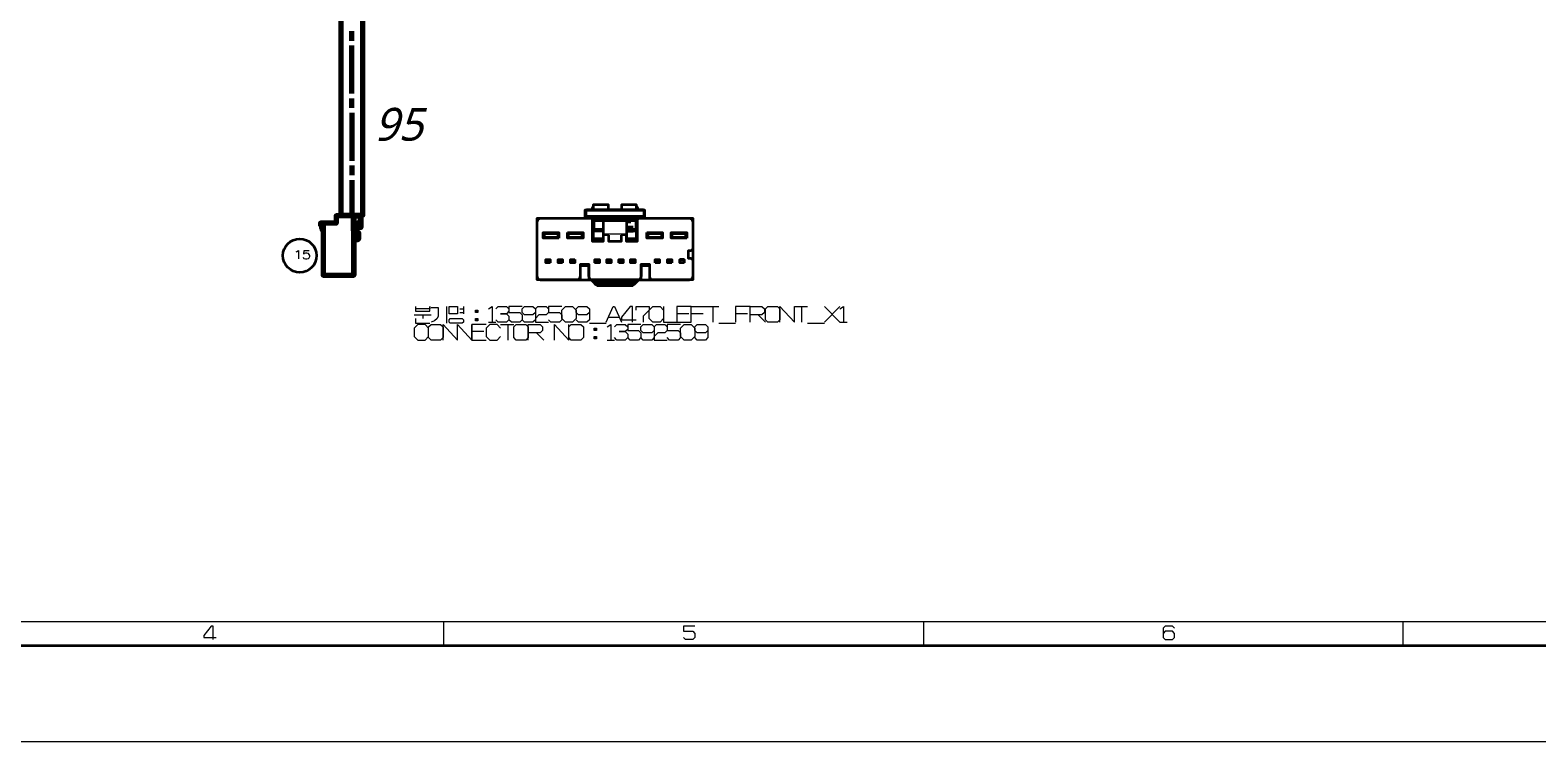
# Model space of a CAD drawing. Header units: millimetres. Extents: x 0 to 174, y 0 to 33.
# Drawn here: x 13.14 to 25.51, y 0 to 5.84 of the extents above; entities that cross this region are included whole.
import ezdxf

# ---------------------------------------------------------------- set-up
doc = ezdxf.new("R2010")
doc.units = ezdxf.units.MM
doc.layers.add('PDF_Geomertry', color=7, linetype='Continuous', true_color=0x405f80)
doc.layers.add('PDF_Text', color=7, linetype='Continuous')
doc.styles.add('PDF Lucida Handwriting Italic', font='')
doc.styles.get('PDF Lucida Handwriting Italic').set_extended_font_data('Lucida Handwriting', italic=True)

# ---------------------------------------------------------------- blocks, each defined once
blk = doc.blocks.new('SYM_13592509_009')
at = {"layer": 'PDF_Geomertry', "color": 7, "lineweight": 35}
for points in [[(0.251, 0.217), (0.251, 0.286), (0.242, 0.286), (0.242, 0.235), (-0.231, 0.235), (-0.231, 0.286), (-0.241, 0.286), (-0.241, 0.217)], [(-0.231, 0.286), (0.242, 0.286)], [(-0.226, 0.286), (-0.226, 0.292), (0.005, 0.292), (0.237, 0.292), (0.237, 0.286)], [(-0.173, 0.318), (-0.179, 0.311), (-0.182, 0.302), (-0.182, 0.302), (-0.182, 0.292)], [(-0.18, 0.302), (-0.179, 0.306), (-0.173, 0.314)], [(-0.175, 0.292), (-0.173, 0.293)], [(-0.047, 0.292), (-0.047, 0.329), (-0.173, 0.329), (-0.173, 0.292)], [(0.183, 0.292), (0.183, 0.329), (0.058, 0.329), (0.058, 0.292)], [(0.192, 0.302), (0.19, 0.311), (0.184, 0.318), (0.183, 0.318)], [(0.191, 0.302), (0.19, 0.306), (0.183, 0.314)], [(0.185, 0.292), (0.183, 0.293)], [(0.192, 0.292), (0.192, 0.302)], [(-0.091, 0.201), (-0.091, 0.089), (-0.091, 0.032), (-0.177, 0.032), (-0.177, 0.217), (-0.636, 0.217), (-0.636, -0.284), (-0.277, -0.284), (-0.277, -0.158), (-0.21, -0.158), (-0.21, -0.284), (0.221, -0.284), (0.221, -0.158), (0.288, -0.158), (0.288, -0.284), (0.647, -0.284), (0.647, 0.217), (0.187, 0.217), (0.187, 0.032), (0.102, 0.032), (0.102, 0.089), (0.102, 0.201), (0.176, 0.201), (0.176, 0.128), (0.102, 0.127)], [(-0.091, 0.081), (-0.091, 0.028), (-0.178, 0.028), (-0.178, 0.205), (-0.181, 0.214), (-0.19, 0.217), (-0.604, 0.217), (-0.614, 0.216), (-0.623, 0.211), (-0.63, 0.205), (-0.634, 0.196), (-0.636, 0.186), (-0.636, 0.186), (-0.636, -0.253), (-0.634, -0.263), (-0.63, -0.272), (-0.623, -0.279), (-0.615, -0.283), (-0.605, -0.285), (-0.604, -0.285), (-0.31, -0.285), (-0.3, -0.283), (-0.291, -0.279), (-0.284, -0.272), (-0.28, -0.264), (-0.278, -0.254), (-0.278, -0.253), (-0.278, -0.177), (-0.276, -0.171), (-0.268, -0.167), (-0.221, -0.167), (-0.215, -0.169), (-0.211, -0.177), (-0.211, -0.253), (-0.21, -0.263), (-0.205, -0.272), (-0.199, -0.279), (-0.19, -0.283), (-0.18, -0.285), (-0.18, -0.285), (0.19, -0.285), (0.2, -0.283), (0.209, -0.279), (0.216, -0.272), (0.22, -0.264), (0.222, -0.254), (0.222, -0.253), (0.222, -0.177), (0.224, -0.171), (0.232, -0.167), (0.279, -0.167), (0.285, -0.169), (0.289, -0.177), (0.289, -0.253), (0.29, -0.263), (0.295, -0.272), (0.301, -0.279), (0.31, -0.283), (0.32, -0.285), (0.32, -0.285), (0.615, -0.285), (0.625, -0.283), (0.633, -0.279), (0.64, -0.272), (0.645, -0.264), (0.647, -0.254), (0.647, -0.253), (0.647, -0.131), (0.644, -0.122), (0.638, -0.115), (0.629, -0.112), (0.627, -0.112), (0.608, -0.112), (0.608, -0.045), (0.627, -0.045), (0.636, -0.042), (0.643, -0.036), (0.646, -0.027), (0.647, -0.025), (0.647, 0.186), (0.645, 0.195), (0.641, 0.204), (0.634, 0.211), (0.625, 0.215), (0.616, 0.217), (0.615, 0.217), (0.2, 0.217), (0.192, 0.214), (0.188, 0.205), (0.188, 0.028), (0.101, 0.028), (0.101, 0.081)], [(0.237, 0.233), (0.005, 0.233), (-0.226, 0.233)], [(-0.191, 0.233), (-0.191, 0.217)], [(-0.177, 0.217), (-0.177, 0.233)], [(-0.173, 0.139), (-0.177, 0.133)], [(-0.173, 0.233), (-0.173, 0.054), (-0.091, 0.054)], [(-0.091, 0.113), (-0.143, 0.113), (-0.171, 0.113), (-0.171, 0.213), (-0.045, 0.213), (0.056, 0.213), (0.182, 0.213), (0.182, 0.113), (0.154, 0.113), (0.154, 0.127)], [(-0.125, 0.225), (-0.165, 0.225), (-0.165, 0.219), (-0.165, 0.213)], [(-0.091, 0.127), (-0.165, 0.128), (-0.165, 0.201), (-0.091, 0.201), (0.102, 0.201)], [(-0.143, 0.113), (-0.143, 0.127)], [(-0.125, 0.213), (-0.125, 0.228), (-0.125, 0.233)], [(-0.125, 0.201), (-0.125, 0.212), (-0.045, 0.212)], [(-0.091, 0.201), (-0.091, 0.209), (-0.125, 0.212)], [(-0.045, 0.233), (-0.045, 0.228), (-0.045, 0.213), (-0.045, 0.212), (-0.045, 0.201)], [(-0.045, 0.221), (0.056, 0.221)], [(0.056, 0.201), (0.056, 0.212), (0.056, 0.213), (0.056, 0.228), (0.056, 0.233)], [(0.135, 0.201), (0.135, 0.212), (0.056, 0.212)], [(0.101, 0.201), (0.101, 0.209), (0.135, 0.212)], [(0.102, 0.054), (0.183, 0.054), (0.183, 0.233)], [(0.102, 0.19), (0.135, 0.19)], [(0.154, 0.146), (0.102, 0.146)], [(0.135, 0.213), (0.135, 0.228), (0.135, 0.233)], [(0.176, 0.213), (0.176, 0.219), (0.176, 0.225), (0.135, 0.225)], [(0.187, 0.133), (0.183, 0.139)], [(0.187, 0.233), (0.187, 0.217)], [(0.202, 0.217), (0.202, 0.233)], [(-0.177, 0.103), (-0.173, 0.103), (-0.173, 0.099), (-0.177, 0.1)], [(-0.177, 0.06), (-0.175, 0.058), (-0.173, 0.061)], [(-0.177, 0.034), (-0.167, 0.034), (-0.167, 0.032)], [(-0.175, 0.059), (-0.173, 0.056)], [(-0.167, 0.054), (-0.162, 0.053), (-0.091, 0.053)], [(0.056, 0.081), (0.056, 0.028), (-0.045, 0.028), (-0.045, 0.081)], [(0.102, 0.113), (0.154, 0.113)], [(0.102, 0.053), (0.173, 0.053), (0.177, 0.054)], [(0.187, 0.034), (0.178, 0.034), (0.178, 0.032)], [(0.183, 0.062), (0.186, 0.058)], [(0.183, 0.056), (0.186, 0.059)], [(0.187, 0.06), (0.186, 0.058)], [(0.647, -0.131), (0.647, -0.025)], [(-0.31, -0.285), (-0.18, -0.285)], [(-0.187, -0.289), (-0.196, -0.285), (-0.196, -0.285)], [(-0.187, -0.289), (-0.18, -0.295), (-0.171, -0.299), (-0.161, -0.3), (-0.159, -0.3)], [(-0.187, -0.289), (-0.171, -0.305), (-0.156, -0.32), (-0.145, -0.328), (-0.134, -0.332), (-0.128, -0.332), (0.139, -0.332), (0.148, -0.331), (0.157, -0.327), (0.165, -0.322), (0.166, -0.32), (0.182, -0.305), (0.179, -0.308)], [(0.198, -0.289), (0.182, -0.305), (0.181, -0.306), (0.173, -0.312), (0.164, -0.315), (0.154, -0.316), (-0.144, -0.316), (-0.149, -0.316), (-0.161, -0.312), (-0.171, -0.305)], [(-0.159, -0.301), (0.17, -0.301), (0.18, -0.299), (0.189, -0.296), (0.197, -0.29), (0.199, -0.289), (0.199, -0.288), (0.207, -0.285)], [(-0.154, -0.315), (-0.145, -0.316), (-0.144, -0.316)], [(-0.142, -0.329), (-0.14, -0.331), (-0.136, -0.331)], [(0.146, -0.331), (0.151, -0.331), (0.153, -0.33)], [(0.154, -0.316), (0.164, -0.315), (0.168, -0.314)], [(0.19, -0.285), (0.32, -0.285)]]:
    blk.add_lwpolyline(points, dxfattribs=at)
at = {"layer": 'PDF_Geomertry', "color": 7, "lineweight": 13}
for points in [[(-0.18, 0.292), (-0.18, 0.302), (-0.182, 0.302)], [(0.191, 0.292), (0.191, 0.302), (0.192, 0.302)], [(-0.125, 0.228), (-0.045, 0.228)], [(0.056, 0.228), (0.135, 0.228)], [(-0.173, 0.121), (-0.174, 0.112), (-0.173, 0.103), (-0.173, 0.103)], [(-0.173, 0.097), (-0.173, 0.099)], [(0.102, 0.089), (-0.091, 0.089)], [(-0.091, 0.081), (-0.045, 0.081)], [(0.056, 0.081), (0.101, 0.081)], [(0.184, 0.103), (0.184, 0.113), (0.184, 0.122), (0.183, 0.123)], [(0.183, 0.094), (0.184, 0.099), (0.184, 0.103), (0.183, 0.103)], [(0.184, 0.103), (0.187, 0.103)], [(0.184, 0.099), (0.187, 0.1)]]:
    blk.add_lwpolyline(points, dxfattribs=at)
at = {"layer": 'PDF_Geomertry', "color": 7, "lineweight": 35}
for points in [[(-0.455, 0.055), (-0.583, 0.055), (-0.583, 0.102), (-0.455, 0.102)], [(-0.573, 0.093), (-0.463, 0.093), (-0.463, 0.062), (-0.573, 0.062)], [(-0.385, 0.102), (-0.257, 0.102), (-0.257, 0.055), (-0.385, 0.055)], [(-0.376, 0.093), (-0.266, 0.093), (-0.266, 0.062), (-0.376, 0.062)], [(0.268, 0.102), (0.396, 0.102), (0.396, 0.055), (0.268, 0.055)], [(0.277, 0.093), (0.387, 0.093), (0.387, 0.062), (0.277, 0.062)], [(0.594, 0.055), (0.466, 0.055), (0.466, 0.102), (0.594, 0.102)], [(0.474, 0.093), (0.584, 0.093), (0.584, 0.062), (0.474, 0.062)], [(-0.526, -0.146), (-0.562, -0.146), (-0.562, -0.119), (-0.526, -0.119)], [(-0.56, -0.119), (-0.529, -0.119), (-0.529, -0.144), (-0.56, -0.144)], [(-0.426, -0.146), (-0.461, -0.146), (-0.461, -0.119), (-0.426, -0.119)], [(-0.429, -0.144), (-0.46, -0.144), (-0.46, -0.119), (-0.429, -0.119)], [(-0.325, -0.119), (-0.325, -0.146), (-0.361, -0.146), (-0.361, -0.119)], [(-0.329, -0.144), (-0.36, -0.144), (-0.36, -0.119), (-0.329, -0.119)], [(-0.129, -0.144), (-0.16, -0.144), (-0.16, -0.119), (-0.129, -0.119)], [(-0.159, -0.146), (-0.159, -0.119), (-0.123, -0.119), (-0.123, -0.146)], [(-0.026, -0.119), (-0.026, -0.146), (-0.061, -0.146), (-0.061, -0.119)], [(-0.029, -0.144), (-0.06, -0.144), (-0.06, -0.119), (-0.029, -0.119)], [(0.036, -0.146), (0.036, -0.119), (0.072, -0.119), (0.072, -0.146)], [(0.071, -0.144), (0.04, -0.144), (0.04, -0.119), (0.071, -0.119)], [(0.17, -0.119), (0.17, -0.146), (0.134, -0.146), (0.134, -0.119)], [(0.171, -0.144), (0.14, -0.144), (0.14, -0.119), (0.171, -0.119)], [(0.336, -0.146), (0.336, -0.119), (0.371, -0.119), (0.371, -0.146)], [(0.371, -0.144), (0.34, -0.144), (0.34, -0.119), (0.371, -0.119)], [(0.472, -0.146), (0.436, -0.146), (0.436, -0.119), (0.472, -0.119)], [(0.471, -0.144), (0.44, -0.144), (0.44, -0.119), (0.471, -0.119)], [(0.572, -0.146), (0.537, -0.146), (0.537, -0.119), (0.572, -0.119)], [(0.54, -0.119), (0.54, -0.144), (0.571, -0.144), (0.571, -0.119)]]:
    blk.add_lwpolyline(points, close=True, dxfattribs=at)
blk = doc.blocks.new('SYM_15_035')
at = {"layer": 'PDF_Geomertry', "lineweight": 70}
for points in [[(0.116, 0.241), (-0.027, 0.241), (-0.027, 0.179), (-0.134, 0.179), (-0.158, 0.179), (-0.155, 0.173)], [(-0.15, 0.157), (-0.15, 0.141), (-0.15, 0.141), (-0.15, 0.141), (-0.15, 0.141), (-0.15, 0.141), (-0.149, 0.141), (-0.148, 0.141), (-0.145, 0.141), (-0.137, 0.141), (-0.137, 0.173)], [(-0.15, 0.173), (-0.149, 0.173)], [(-0.147, 0.173), (-0.145, 0.173), (-0.137, 0.173), (-0.135, 0.173)], [(-0.142, 0.141), (-0.142, 0.125), (-0.137, 0.125), (-0.137, 0.141)], [(-0.135, 0.125), (-0.137, 0.125)], [(-0.134, 0.173), (-0.135, 0.173), (-0.135, -0.247), (-0.134, -0.247)], [(-0.025, 0.24), (-0.021, 0.24)], [(0.044, 0.245), (0.037, 0.241)], [(0.101, 0.24), (0.112, 0.24)], [(0.117, 0.06), (0.117, -0.247), (0.117, 0.06), (0.117, -0.247), (0.116, -0.247), (0.116, -0.247), (0.116, 0.241), (0.116, 0.241), (0.173, 0.241), (0.173, 0.241), (0.173, 0.145), (0.173, 0.145), (0.126, 0.145)], [(0.116, 0.24), (0.116, 0.152), (0.116, 0.06), (0.116, -0.247)], [(0.116, 0.173), (0.116, 0.24)], [(0.116, 0.173), (0.116, 0.155), (0.116, 0.061)], [(0.116, 0.155), (0.116, 0.155)], [(0.133, 0.145), (0.133, 0.139), (0.131, 0.139), (0.131, 0.145), (0.131, 0.138), (0.135, 0.128), (0.136, 0.118), (0.135, 0.128), (0.131, 0.138)], [(0.131, 0.139), (0.131, 0.138)], [(0.141, 0.139), (0.133, 0.139)], [(0.141, 0.145), (0.141, 0.139), (0.142, 0.139)], [(0.156, 0.174), (0.156, 0.174), (0.156, 0.174), (0.15, 0.182), (0.15, 0.158), (0.15, 0.152), (0.15, 0.149)], [(0.159, 0.245), (0.159, 0.245)], [(0.166, 0.241), (0.165, 0.243), (0.163, 0.244), (0.161, 0.244), (0.159, 0.245)], [(0.159, 0.182), (0.165, 0.175), (0.167, 0.174), (0.168, 0.174)], [(0.173, 0.241), (0.173, 0.241)], [(0.173, 0.145), (0.173, 0.241)], [(0.173, 0.241), (0.173, 0.241)], [(0.173, 0.145), (0.173, 0.145)], [(0.173, 0.145), (0.173, 0.145)], [(0.154, 0.05), (0.124, 0.05), (0.124, 0.05), (0.124, 0.053), (0.124, 0.061), (0.154, 0.061), (0.154, 0.104), (0.154, 0.087), (0.154, 0.087), (0.154, 0.104)], [(0.125, 0.06), (0.125, 0.05), (0.125, 0.048), (0.125, 0.047), (0.151, 0.047)], [(0.136, 0.104), (0.136, 0.118), (0.136, 0.104), (0.154, 0.104), (0.154, 0.104), (0.154, 0.061), (0.154, 0.061), (0.154, 0.053), (0.154, 0.05), (0.154, 0.05), (0.154, 0.05), (0.154, 0.05), (0.154, 0.05), (0.154, 0.05), (0.154, 0.05), (0.154, 0.05), (0.154, 0.05), (0.154, 0.053), (0.154, 0.061)], [(0.151, 0.06), (0.151, 0.06)], [(0.151, 0.06), (0.151, 0.048), (0.151, 0.047), (0.151, 0.047), (0.151, 0.047), (0.151, 0.047), (0.151, 0.047), (0.151, 0.047), (0.151, 0.047), (0.151, 0.049), (0.151, 0.05)], [(0.154, 0.104), (0.154, 0.104)], [(0.154, 0.104), (0.154, 0.104)], [(0.154, 0.087), (0.154, 0.075), (0.154, 0.071), (0.154, 0.07), (0.154, 0.07), (0.154, 0.07), (0.154, 0.07), (0.154, 0.07), (0.154, 0.07), (0.154, 0.07), (0.154, 0.07), (0.154, 0.07), (0.154, 0.071), (0.154, 0.074), (0.154, 0.087), (0.154, 0.087)], [(0.117, -0.247), (0.117, -0.247)], [(0.117, -0.247), (0.117, -0.247)]]:
    blk.add_lwpolyline(points, dxfattribs=at)
for points in [[(-0.158, 0.157), (-0.158, 0.157), (-0.158, 0.157), (-0.158, 0.157), (-0.158, 0.157), (-0.157, 0.157), (-0.156, 0.157), (-0.152, 0.157), (-0.145, 0.157), (-0.145, 0.173), (-0.147, 0.173), (-0.152, 0.173), (-0.156, 0.173), (-0.157, 0.173), (-0.158, 0.173), (-0.158, 0.173), (-0.158, 0.173), (-0.158, 0.173)], [(0.142, 0.139), (0.142, 0.145)], [(0.159, 0.245), (0.161, 0.244), (0.163, 0.244), (0.165, 0.243), (0.166, 0.241)], [(0.173, 0.241), (0.173, 0.145)], [(0.136, 0.104), (0.136, 0.118)]]:
    blk.add_lwpolyline(points, close=True, dxfattribs=at)
at = {"layer": 'PDF_Geomertry', "lineweight": 35}
for points in [[(-0.152, 0.173), (-0.152, 0.157)], [(-0.145, 0.141), (-0.145, 0.173)], [(0.044, 0.245), (0.044, 0.245), (0.044, 0.245), (0.044, 0.244), (0.044, 0.244), (0.044, 0.241), (0.044, 0.241)], [(0.116, 0.235), (0.159, 0.235), (0.159, 0.189), (0.116, 0.189)], [(0.116, -0.247), (0.116, 0.173)], [(0.15, 0.182), (0.159, 0.182), (0.159, 0.189)], [(0.166, 0.241), (0.165, 0.243), (0.163, 0.244), (0.161, 0.244), (0.159, 0.245), (0.159, 0.245), (0.159, 0.245), (0.159, 0.245), (0.159, 0.244), (0.159, 0.242), (0.159, 0.235), (0.159, 0.235)], [(0.166, 0.241), (0.165, 0.243), (0.163, 0.244), (0.161, 0.244), (0.159, 0.245)], [(0.117, -0.247), (0.117, 0.06)], [(0.136, 0.118), (0.136, 0.118)], [(0.136, 0.118), (0.136, 0.118)]]:
    blk.add_lwpolyline(points, dxfattribs=at)
at = {"layer": 'PDF_Geomertry', "lineweight": 70}
blk.add_lwpolyline([(-0.134, 0.179), (-0.134, -0.247), (0.116, -0.247), (0.116, -0.247), (0.116, 0.06), (0.151, 0.06), (0.151, 0.094), (0.15, 0.096), (0.149, 0.098), (0.148, 0.099), (0.145, 0.1), (0.141, 0.1), (0.138, 0.1), (0.137, 0.102), (0.136, 0.104), (0.135, 0.106), (0.135, 0.118, 0.256648), (0.116, 0.152)], format="xyb", dxfattribs=at)
blk.add_lwpolyline([(0.116, 0.155, -0.25467), (0.136, 0.118, 0.25467)], format="xyb", close=True, dxfattribs=at)

msp = doc.modelspace()

# ---------------------------------------------------------------- linework, layer by layer
at = {"layer": 'PDF_Geomertry', "color": 7, "lineweight": 13}
for points in [[(173.622, 33.111), (173.622, 0.001), (0, 0.001), (0, 33.111)], [(16.294, 3.503), (16.432, 3.503)], [(16.303, 3.572), (16.303, 3.533), (16.422, 3.533), (16.422, 3.572), (16.422, 3.553), (16.303, 3.553)], [(16.303, 3.474), (16.303, 3.435), (16.422, 3.435)], [(16.363, 3.503), (16.363, 3.474)], [(16.432, 3.563), (16.491, 3.563), (16.491, 3.523), (16.491, 3.494), (16.481, 3.474), (16.461, 3.454), (16.432, 3.444)], [(16.559, 3.572), (16.559, 3.435)], [(16.668, 3.553), (16.697, 3.553)], [(16.668, 3.523), (16.697, 3.523)], [(16.697, 3.572), (16.697, 3.513)], [(16.806, 3.543), (16.806, 3.523)], [(16.806, 3.474), (16.806, 3.454)], [(16.904, 3.553), (16.933, 3.572), (16.933, 3.444)], [(16.963, 3.553), (16.983, 3.572), (17.052, 3.572), (17.071, 3.553), (17.071, 3.533), (17.052, 3.513), (17.002, 3.513), (17.052, 3.513), (17.071, 3.494), (17.071, 3.464), (17.052, 3.444), (16.983, 3.444), (16.963, 3.464)], [(17.179, 3.572), (17.071, 3.572), (17.071, 3.523), (17.16, 3.523), (17.179, 3.503), (17.179, 3.464), (17.16, 3.444), (17.091, 3.444), (17.071, 3.464)], [(17.288, 3.523), (17.268, 3.503), (17.199, 3.503), (17.179, 3.523), (17.179, 3.553), (17.199, 3.572), (17.268, 3.572), (17.288, 3.553), (17.288, 3.464), (17.268, 3.444), (17.199, 3.444), (17.179, 3.464)], [(17.288, 3.553), (17.308, 3.572), (17.376, 3.572), (17.396, 3.553), (17.396, 3.523), (17.376, 3.503), (17.317, 3.503), (17.288, 3.474), (17.288, 3.444), (17.396, 3.444)], [(17.504, 3.572), (17.396, 3.572), (17.396, 3.523), (17.485, 3.523), (17.504, 3.503), (17.504, 3.464), (17.485, 3.444), (17.416, 3.444), (17.396, 3.464)], [(17.731, 3.523), (17.711, 3.503), (17.642, 3.503), (17.622, 3.523), (17.622, 3.553), (17.642, 3.572), (17.711, 3.572), (17.731, 3.553), (17.731, 3.464), (17.711, 3.444), (17.642, 3.444), (17.622, 3.464)], [(17.868, 3.444), (17.927, 3.572), (17.937, 3.572), (17.996, 3.444)], [(17.888, 3.484), (17.977, 3.484)], [(18.085, 3.444), (18.085, 3.572), (18.065, 3.572), (17.996, 3.484), (17.996, 3.464), (18.115, 3.464)], [(18.115, 3.543), (18.115, 3.572), (18.223, 3.572), (18.223, 3.543), (18.174, 3.494), (18.174, 3.444)], [(18.341, 3.572), (18.341, 3.444), (18.449, 3.444)], [(18.567, 3.572), (18.449, 3.572), (18.449, 3.444), (18.567, 3.444), (18.567, 3.572), (18.685, 3.572), (18.794, 3.572)], [(18.548, 3.513), (18.449, 3.513)], [(18.666, 3.513), (18.567, 3.513)], [(18.744, 3.572), (18.744, 3.444)], [(19.05, 3.572), (18.932, 3.572), (18.932, 3.444)], [(19.03, 3.513), (18.932, 3.513)], [(19.05, 3.444), (19.05, 3.572), (19.148, 3.572), (19.168, 3.553), (19.168, 3.523), (19.148, 3.503), (19.05, 3.503)], [(19.118, 3.503), (19.177, 3.444)], [(19.296, 3.444), (19.296, 3.572), (19.414, 3.444), (19.414, 3.572), (19.522, 3.572)], [(19.473, 3.572), (19.473, 3.444)], [(19.66, 3.572), (19.788, 3.444), (19.847, 3.444)], [(19.788, 3.572), (19.66, 3.444)], [(19.788, 3.553), (19.817, 3.572), (19.817, 3.444)], [(16.412, 3.395), (16.382, 3.425), (16.323, 3.425), (16.294, 3.395), (16.294, 3.326), (16.323, 3.297), (16.382, 3.297), (16.412, 3.326)], [(16.53, 3.297), (16.53, 3.425), (16.648, 3.297), (16.648, 3.425)], [(16.648, 3.297), (16.648, 3.425), (16.766, 3.297), (16.766, 3.425)], [(16.884, 3.425), (16.766, 3.425), (16.766, 3.297), (16.884, 3.297)], [(16.865, 3.366), (16.766, 3.366)], [(17.002, 3.395), (16.973, 3.425), (16.914, 3.425), (16.884, 3.395), (16.884, 3.326), (16.914, 3.297), (16.973, 3.297), (17.002, 3.326)], [(16.904, 3.444), (16.963, 3.444)], [(17.002, 3.425), (17.111, 3.425)], [(17.061, 3.425), (17.061, 3.297)], [(17.229, 3.297), (17.229, 3.425), (17.327, 3.425), (17.347, 3.405), (17.347, 3.376), (17.327, 3.356), (17.229, 3.356)], [(17.298, 3.356), (17.357, 3.297)], [(17.445, 3.297), (17.445, 3.425), (17.563, 3.297), (17.563, 3.425)], [(17.731, 3.435), (17.868, 3.435)], [(17.78, 3.395), (17.78, 3.376)], [(17.878, 3.405), (17.908, 3.425), (17.908, 3.297)], [(17.937, 3.405), (17.957, 3.425), (18.026, 3.425), (18.046, 3.405), (18.046, 3.385), (18.026, 3.366), (17.977, 3.366), (18.026, 3.366), (18.046, 3.346), (18.046, 3.317), (18.026, 3.297), (17.957, 3.297), (17.937, 3.317)], [(18.154, 3.425), (18.046, 3.425), (18.046, 3.376), (18.134, 3.376), (18.154, 3.356), (18.154, 3.317), (18.134, 3.297), (18.065, 3.297), (18.046, 3.317)], [(18.262, 3.376), (18.243, 3.356), (18.174, 3.356), (18.154, 3.376), (18.154, 3.405), (18.174, 3.425), (18.243, 3.425), (18.262, 3.405), (18.262, 3.317), (18.243, 3.297), (18.174, 3.297), (18.154, 3.317)], [(18.262, 3.405), (18.282, 3.425), (18.351, 3.425), (18.37, 3.405), (18.37, 3.376), (18.351, 3.356), (18.292, 3.356), (18.262, 3.326), (18.262, 3.297), (18.37, 3.297)], [(18.479, 3.425), (18.37, 3.425), (18.37, 3.376), (18.459, 3.376), (18.479, 3.356), (18.479, 3.317), (18.459, 3.297), (18.39, 3.297), (18.37, 3.317)], [(18.705, 3.376), (18.685, 3.356), (18.617, 3.356), (18.597, 3.376), (18.597, 3.405), (18.617, 3.425), (18.685, 3.425), (18.705, 3.405), (18.705, 3.317), (18.685, 3.297), (18.617, 3.297), (18.597, 3.317)], [(18.794, 3.435), (18.932, 3.435)], [(19.522, 3.435), (19.66, 3.435)], [(17.78, 3.326), (17.78, 3.307)], [(17.878, 3.297), (17.937, 3.297)], [(14.643, 0.84), (14.643, 0.95), (14.626, 0.95), (14.567, 0.874), (14.567, 0.857), (14.668, 0.857)], [(16.535, 0.985), (16.535, 0.788)], [(18.597, 0.95), (18.504, 0.95), (18.504, 0.908), (18.58, 0.908), (18.597, 0.891), (18.597, 0.857), (18.58, 0.84), (18.521, 0.84), (18.504, 0.857)], [(20.473, 0.985), (20.473, 0.788)], [(22.534, 0.933), (22.517, 0.95), (22.458, 0.95), (22.441, 0.933), (22.441, 0.857), (22.458, 0.84), (22.517, 0.84), (22.534, 0.857), (22.534, 0.891), (22.517, 0.908), (22.458, 0.908), (22.441, 0.891)], [(24.409, 0.985), (24.409, 0.788)]]:
    msp.add_lwpolyline(points, dxfattribs=at)
at = {"layer": 'PDF_Geomertry', "color": 7, "lineweight": 35}
msp.add_lwpolyline([(0.787, 0.788), (0.787, 32.324), (172.835, 32.324), (172.835, 0.788)], close=True, dxfattribs=at)
at = {"layer": 'PDF_Geomertry', "color": 7, "lineweight": 13}
for points in [[(0.984, 0.985), (0.984, 32.127), (172.638, 32.127), (172.638, 0.985)], [(16.579, 3.572), (16.648, 3.572), (16.648, 3.513), (16.579, 3.513), (16.579, 3.572)], [(16.589, 3.474), (16.687, 3.474), (16.697, 3.464), (16.697, 3.444), (16.687, 3.435), (16.589, 3.435), (16.579, 3.444), (16.579, 3.464), (16.589, 3.474)], [(16.796, 3.543), (16.815, 3.543), (16.815, 3.523), (16.796, 3.523), (16.796, 3.543)], [(16.796, 3.474), (16.815, 3.474), (16.815, 3.454), (16.796, 3.454), (16.796, 3.474)], [(17.534, 3.572), (17.593, 3.572), (17.622, 3.543), (17.622, 3.474), (17.593, 3.444), (17.534, 3.444), (17.504, 3.474), (17.504, 3.543), (17.534, 3.572)], [(18.252, 3.572), (18.311, 3.572), (18.341, 3.543), (18.341, 3.474), (18.311, 3.444), (18.252, 3.444), (18.223, 3.474), (18.223, 3.543), (18.252, 3.572)], [(19.197, 3.572), (19.276, 3.572), (19.296, 3.553), (19.296, 3.464), (19.276, 3.444), (19.197, 3.444), (19.177, 3.464), (19.177, 3.553), (19.197, 3.572)], [(16.432, 3.425), (16.51, 3.425), (16.53, 3.405), (16.53, 3.317), (16.51, 3.297), (16.432, 3.297), (16.412, 3.317), (16.412, 3.405), (16.432, 3.425)], [(17.13, 3.425), (17.209, 3.425), (17.229, 3.405), (17.229, 3.317), (17.209, 3.297), (17.13, 3.297), (17.111, 3.317), (17.111, 3.405), (17.13, 3.425)], [(17.583, 3.425), (17.662, 3.425), (17.682, 3.405), (17.682, 3.317), (17.662, 3.297), (17.583, 3.297), (17.563, 3.317), (17.563, 3.405), (17.583, 3.425)], [(17.77, 3.395), (17.79, 3.395), (17.79, 3.376), (17.77, 3.376), (17.77, 3.395)], [(18.508, 3.425), (18.567, 3.425), (18.597, 3.395), (18.597, 3.326), (18.567, 3.297), (18.508, 3.297), (18.479, 3.326), (18.479, 3.395), (18.508, 3.425)], [(17.77, 3.326), (17.79, 3.326), (17.79, 3.307), (17.77, 3.307), (17.77, 3.326)]]:
    msp.add_lwpolyline(points, close=True, dxfattribs=at)
at = {"layer": 'PDF_Geomertry', "lineweight": 70}
msp.add_lwpolyline([(15.692, 5.976), (15.692, 4.321), (15.725, 4.321), (15.748, 4.321), (15.816, 4.321), (15.839, 4.321), (15.873, 4.321), (15.873, 5.976)], dxfattribs=at)
at = {"layer": 'PDF_Geomertry', "color": 3, "lineweight": 70}
for points in [[(15.782, 5.752), (15.782, 5.831)], [(15.782, 5.319), (15.782, 5.713)], [(15.782, 5.201), (15.782, 5.28)], [(15.782, 5.162), (15.782, 4.768)], [(15.782, 4.728), (15.782, 4.65)], [(15.782, 4.61), (15.782, 4.321)]]:
    msp.add_lwpolyline(points, dxfattribs=at)
at = {"layer": 'PDF_Geomertry', "color": 18, "lineweight": 35, "true_color": 0x260000}
for points in [[(15.782, 5.752), (15.782, 5.831)], [(15.782, 5.319), (15.782, 5.713)], [(15.782, 5.201), (15.782, 5.28)], [(15.782, 5.162), (15.782, 4.768)], [(15.782, 4.728), (15.782, 4.65)], [(15.782, 4.61), (15.782, 4.193)]]:
    msp.add_lwpolyline(points, dxfattribs=at)
at = {"layer": 'PDF_Geomertry', "color": 18, "lineweight": 13, "true_color": 0x260000}
for points in [[(15.325, 4.02), (15.331, 4.023), (15.343, 4.032), (15.343, 3.963)], [(15.381, 3.976), (15.385, 3.97), (15.388, 3.967), (15.4, 3.963), (15.412, 3.963), (15.426, 3.967), (15.432, 3.973), (15.436, 3.983), (15.436, 3.99), (15.432, 4), (15.426, 4.006), (15.412, 4.009), (15.4, 4.009), (15.39, 4.006), (15.387, 4.002), (15.39, 4.032), (15.431, 4.032)]]:
    msp.add_lwpolyline(points, dxfattribs=at)
at = {"layer": 'PDF_Geomertry', "color": 18, "lineweight": 35, "true_color": 0x260000}
msp.add_circle((15.354, 3.99), 0.138, dxfattribs=at)

# ---------------------------------------------------------------- block references
for name, p in [('SYM_13592509_009', (17.936, 4.077)), ('SYM_15_035', (15.681, 4.076))]:
    msp.add_blockref(name, p)

# ---------------------------------------------------------------- texts
at = {"layer": 'PDF_Text', "insert": (15.964, 4.929), "char_height": 0.2691, "attachment_point": 7, "style": 'PDF Lucida Handwriting Italic'}
msp.add_mtext('95', dxfattribs=at)

doc.saveas('drawing.dxf')
